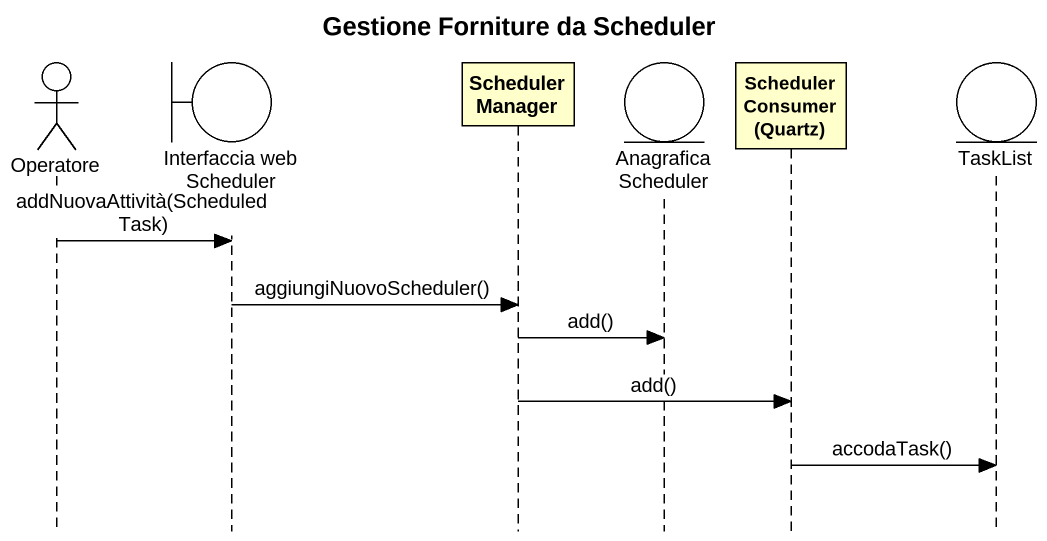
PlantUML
@startuml
title Gestione Forniture da Scheduler
hide footbox
actor Operatore
boundary "Interfaccia web Scheduler" as Interfaccia_web_Scheduler
participant "Scheduler Manager" as Scheduler_Manager
entity "Anagrafica Scheduler" as Anagrafica_Scheduler
participant "Scheduler Consumer (Quartz)" as Scheduler_Consumer_Quartz
entity TaskList

Operatore -> Interfaccia_web_Scheduler : addNuovaAttività(ScheduledTask)
Interfaccia_web_Scheduler -> Scheduler_Manager : aggiungiNuovoScheduler()
Scheduler_Manager -> Anagrafica_Scheduler : add()
Scheduler_Manager -> Scheduler_Consumer_Quartz : add()
Scheduler_Consumer_Quartz -> TaskList : accodaTask()
@enduml
